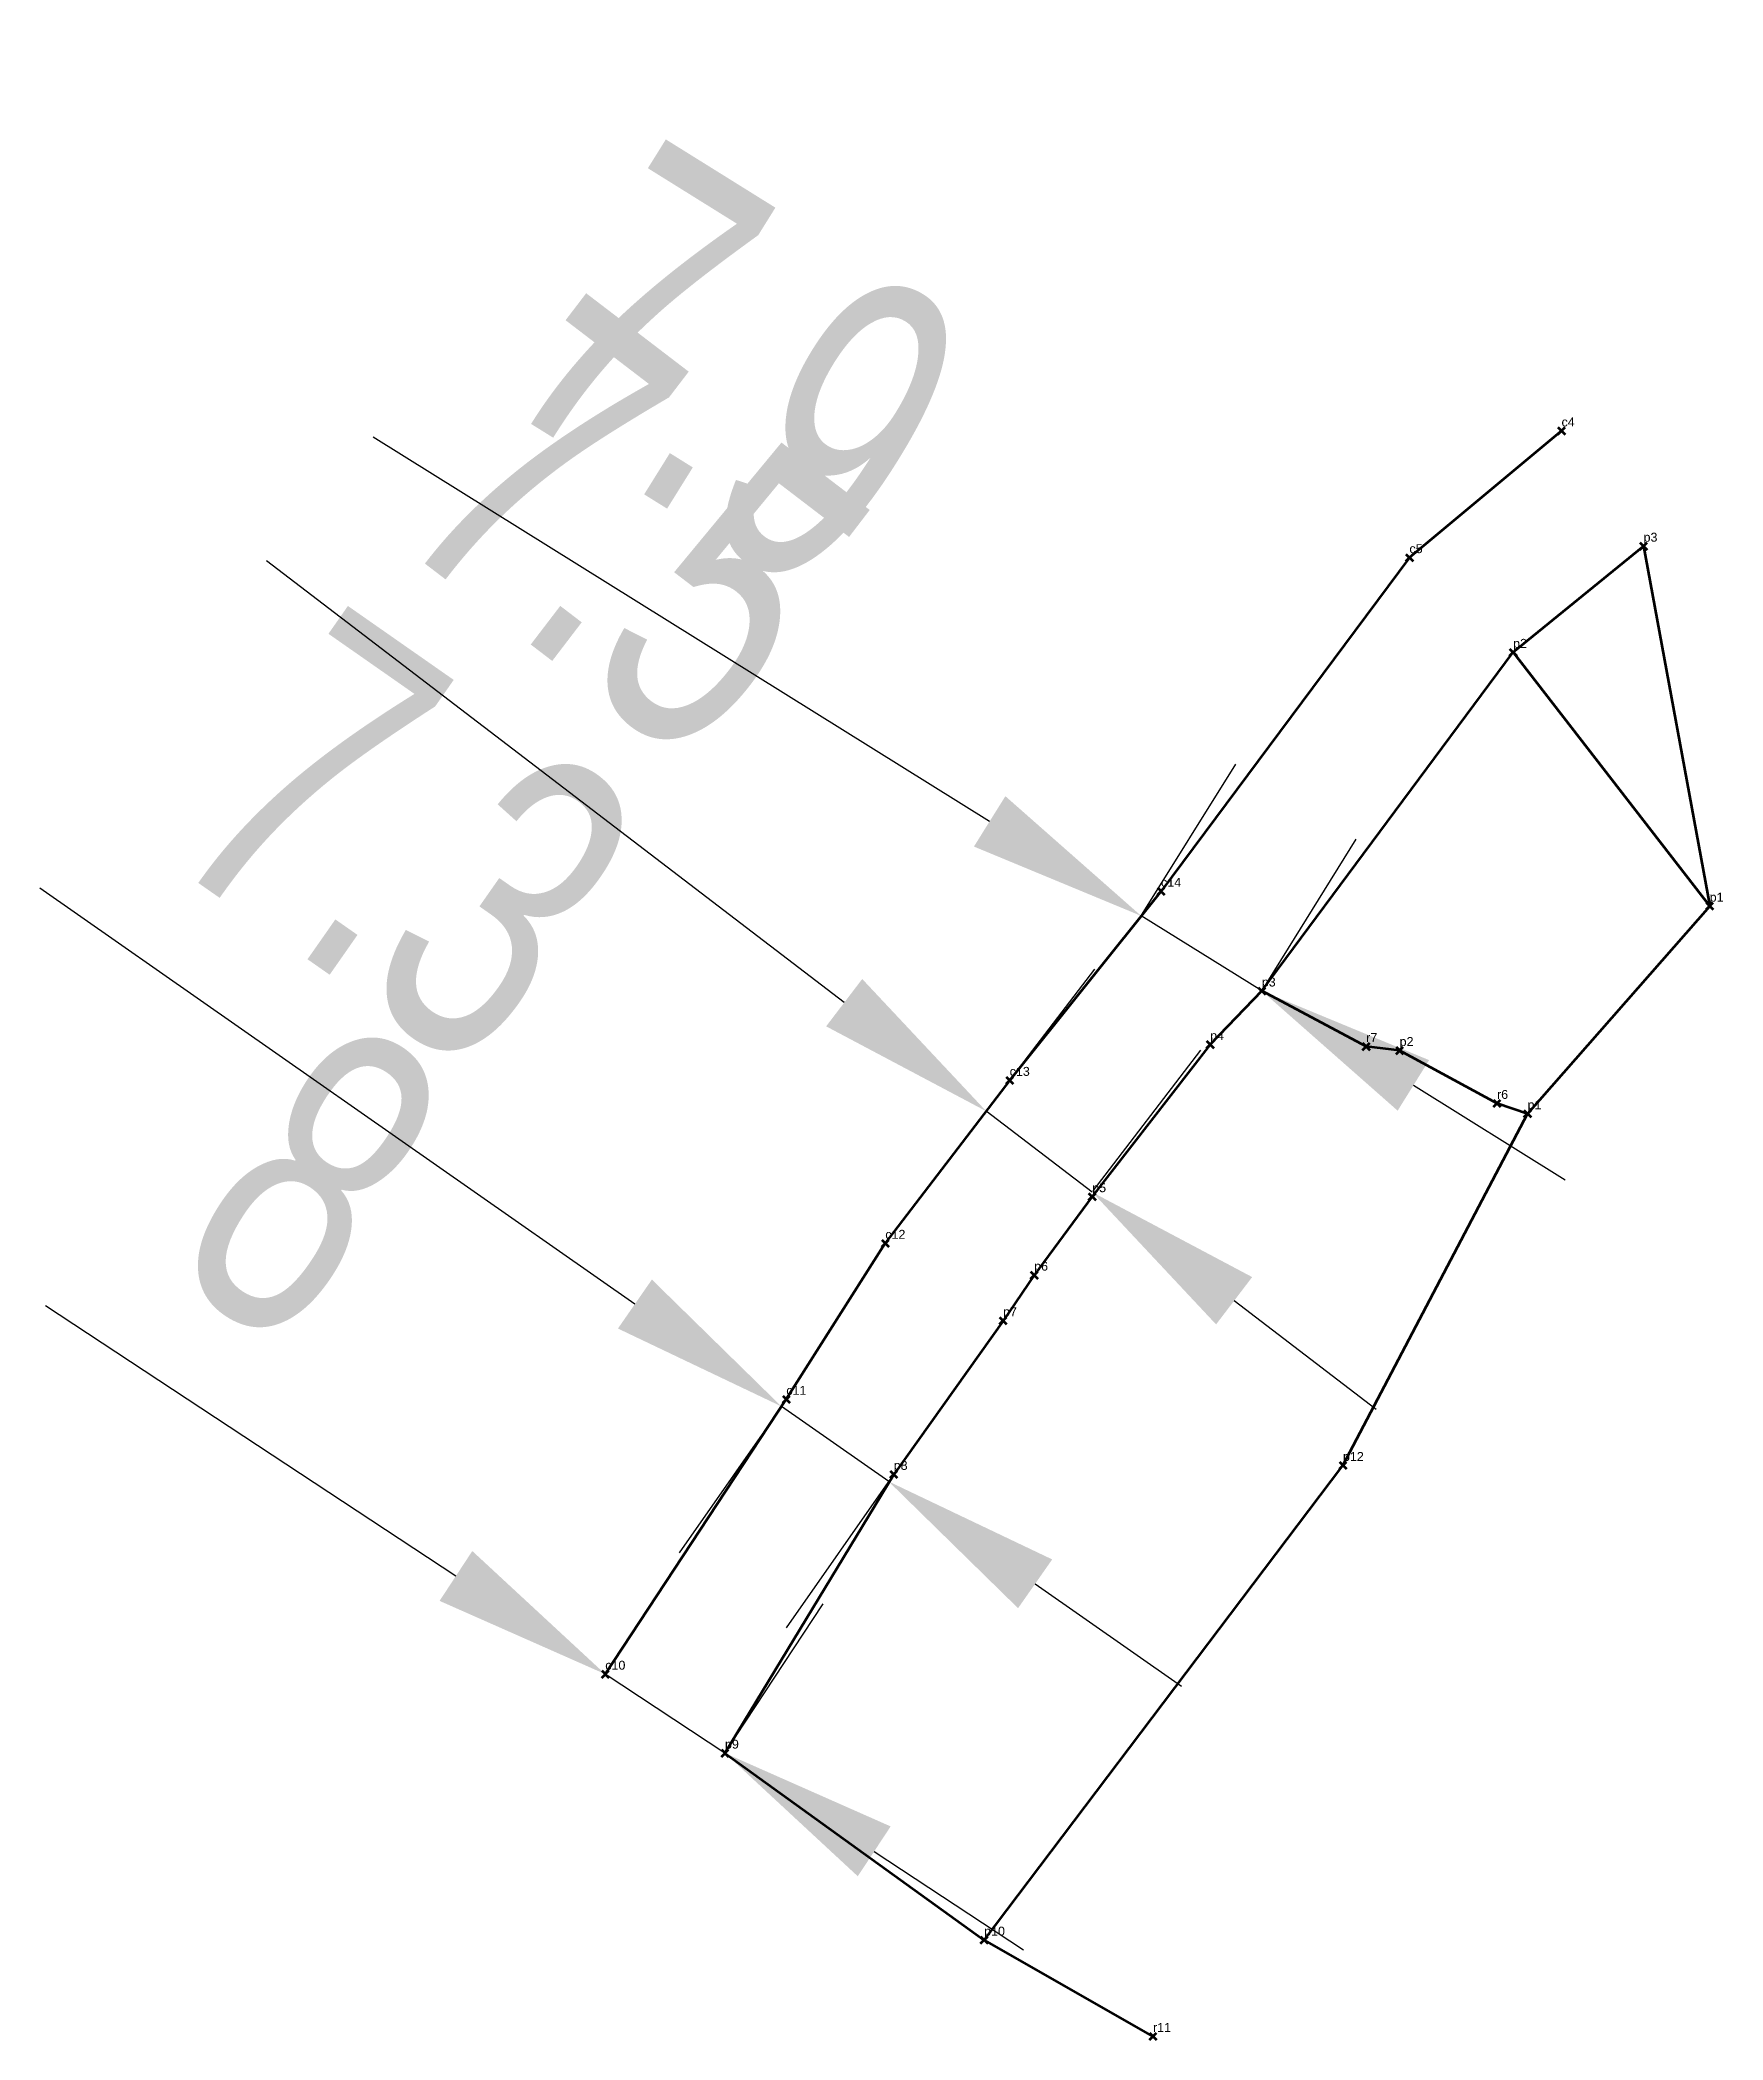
# Model space of a CAD drawing. Header units: millimetres. Extents: x 626098 to 626192, y 1343042 to 1343154.
import ezdxf

# ---------------------------------------------------------------- set-up
doc = ezdxf.new("R2010")
doc.units = ezdxf.units.MM
doc.header["$PDMODE"] = 3
doc.header["$PDSIZE"] = 0.2
doc.layers.get('0').update_dxf_attribs({"color": 1, "linetype": 'CONTINUOUS', "lineweight": 100})
doc.layers.get('Defpoints').update_dxf_attribs({"linetype": 'CONTINUOUS'})
doc.layers.add('Point', color=5, linetype='CONTINUOUS', lineweight=100)
doc.layers.add('Point_Name', color=1, linetype='CONTINUOUS', lineweight=100)
doc.styles.get("Standard").update_dxf_attribs({"font": 'arial.ttf', "width": 0.65})
doc.dimstyles.new('ISO-25', dxfattribs={"dimtxt": 2.5, "dimasz": 2.5, "dimexe": 1.25, "dimexo": 0.625, "dimtad": 1, "dimtxsty": 'Standard', "dimcen": 2.5, "dimadec": 0, "dimazin": 0, "dimtfac": 1, "dimtmove": 0, "dimatfit": 3, "dimfxl": 1, "dimarcsym": 0})

# ---------------------------------------------------------------- blocks, each defined once
blk = doc.blocks.new('*D1')
at = {"color": 6, "lineweight": -2, "transparency": 16777216}
for p, q in [((626150.78, 1343110.45), (626116.28, 1343131.94)), ((626159.32, 1343105.25), (626164.55, 1343113.65)), ((626166.06, 1343101.05), (626171.29, 1343109.45)), ((626166.01, 1343100.96), (626159.26, 1343105.16)), ((626174.49, 1343095.68), (626182.98, 1343090.39))]:
    blk.add_line(p, q, dxfattribs=at)
at = {"color": 6, "transparency": 16777216}
for points in [[(626151.66, 1343111.86), (626149.9, 1343109.04), (626159.26, 1343105.16)], [(626175.37, 1343097.09), (626173.61, 1343094.26), (626166.01, 1343100.96)]]:
    blk.add_solid(points, dxfattribs=at)
at = {"layer": 'Defpoints', "color": 0, "transparency": 16777216}
for p in [(626159.26, 1343105.16, 41.96), (626159.26, 1343105.16), (626166.01, 1343100.96, 42.83)]:
    blk.add_point(p, dxfattribs=at)
at = {"color": 3, "transparency": 16777216, "insert": (626136.65, 1343135.67), "char_height": 17.5, "attachment_point": 5, "rotation": 328.0783}
blk.add_mtext('7.9', dxfattribs=at)
blk = doc.blocks.new('*D2')
at = {"color": 6, "lineweight": -2, "transparency": 16777216}
for p, q in [((626142.64, 1343100.31), (626110.31, 1343125.03)), ((626150.65, 1343094.31), (626156.66, 1343102.18)), ((626156.58, 1343089.78), (626162.59, 1343097.65)), ((626156.52, 1343089.7), (626150.59, 1343094.23)), ((626164.46, 1343083.63), (626172.4, 1343077.55))]:
    blk.add_line(p, q, dxfattribs=at)
at = {"color": 6, "transparency": 16777216}
for points in [[(626143.65, 1343101.63), (626141.63, 1343098.98), (626150.59, 1343094.23)], [(626165.47, 1343084.95), (626163.45, 1343082.3), (626156.52, 1343089.7)]]:
    blk.add_solid(points, dxfattribs=at)
at = {"layer": 'Defpoints', "color": 0, "transparency": 16777216}
for p in [(626150.59, 1343094.23, 41.96), (626150.59, 1343094.23), (626156.52, 1343089.7)]:
    blk.add_point(p, dxfattribs=at)
at = {"color": 3, "transparency": 16777216, "insert": (626130.94, 1343126.74), "char_height": 17.5, "attachment_point": 5, "rotation": 322.6034}
blk.add_mtext('7.5', dxfattribs=at)
blk = doc.blocks.new('*D3')
at = {"color": 6, "lineweight": -2, "transparency": 16777216}
for p, q in [((626130.93, 1343083.44), (626097.64, 1343106.71)), ((626139.35, 1343078.03), (626133.4, 1343069.52)), ((626145.13, 1343073.51), (626139.13, 1343077.71)), ((626145.35, 1343073.83), (626139.4, 1343065.32)), ((626153.33, 1343067.78), (626161.52, 1343062.06))]:
    blk.add_line(p, q, dxfattribs=at)
at = {"color": 6, "transparency": 16777216}
for points in [[(626131.88, 1343084.81), (626129.98, 1343082.07), (626139.13, 1343077.71)], [(626154.28, 1343069.15), (626152.37, 1343066.42), (626145.13, 1343073.51)]]:
    blk.add_solid(points, dxfattribs=at)
at = {"layer": 'Defpoints', "color": 0, "transparency": 16777216}
for p in [(626139.13, 1343077.71), (626139.4, 1343078.11, 41.96), (626145.41, 1343073.91, 42.82)]:
    blk.add_point(p, dxfattribs=at)
at = {"color": 3, "transparency": 16777216, "insert": (626118.17, 1343109.37), "char_height": 17.5, "attachment_point": 5, "rotation": 325.0471}
blk.add_mtext('7.3', dxfattribs=at)
blk = doc.blocks.new('*D4')
at = {"color": 6, "lineweight": -2, "transparency": 16777216}
for p, q in [((626120.91, 1343068.22), (626097.95, 1343083.34)), ((626129.32, 1343062.81), (626134.77, 1343071.08)), ((626136.02, 1343058.4), (626141.47, 1343066.67)), ((626135.97, 1343058.31), (626129.27, 1343062.73)), ((626144.32, 1343052.81), (626152.67, 1343047.31))]:
    blk.add_line(p, q, dxfattribs=at)
at = {"color": 6, "transparency": 16777216}
for points in [[(626121.83, 1343069.62), (626120, 1343066.83), (626129.27, 1343062.73)], [(626145.24, 1343054.21), (626143.4, 1343051.42), (626135.97, 1343058.31)]]:
    blk.add_solid(points, dxfattribs=at)
at = {"layer": 'Defpoints', "color": 0, "transparency": 16777216}
for p in [(626129.27, 1343062.73, 41.96), (626129.27, 1343062.73), (626135.97, 1343058.31, 42.37)]:
    blk.add_point(p, dxfattribs=at)
at = {"color": 3, "transparency": 16777216, "insert": (626112.92, 1343090.17), "char_height": 17.5, "attachment_point": 5, "rotation": 326.6394}
blk.add_mtext('8', dxfattribs=at)

msp = doc.modelspace()

# ---------------------------------------------------------------- linework, layer by layer
at = {"color": 3, "elevation": 41.96}
msp.add_lwpolyline([(626182.78, 1343132.3), (626174.27, 1343125.21), (626160.37, 1343106.54), (626151.9, 1343095.96), (626144.94, 1343086.84), (626139.4, 1343078.11), (626129.27, 1343062.73)], dxfattribs=at)
at = {"color": 6, "elevation": 42.12}
msp.add_lwpolyline([(626180.07, 1343119.91), (626187.37, 1343125.85), (626191.07, 1343105.71), (626180.07, 1343119.91)], dxfattribs=at)
at = {"color": 4}
for points, elevation in [([(626166.01, 1343100.96), (626180.07, 1343119.91), (626191.07, 1343105.71), (626180.88, 1343094.09)], 42.83), ([(626150.47, 1343047.85), (626159.92, 1343042.46)], 42.52)]:
    msp.add_lwpolyline(points, dxfattribs=dict(at, elevation=elevation))
at = {"color": 2, "elevation": 42.83}
msp.add_lwpolyline([(626180.88, 1343094.09), (626179.17, 1343094.67), (626173.72, 1343097.63), (626171.85, 1343097.85), (626166.01, 1343100.96), (626163.12, 1343097.96), (626156.52, 1343089.45), (626153.27, 1343085.06), (626151.53, 1343082.51), (626145.41, 1343073.91), (626135.97, 1343058.31), (626150.47, 1343047.85), (626170.55, 1343074.41), (626180.88, 1343094.09)], dxfattribs=at)
at = {"layer": 'Point', "color": 2}
for p in [(626182.78, 1343132.3, 41.96), (626187.37, 1343125.85, 42.11), (626174.27, 1343125.21, 42.01), (626180.07, 1343119.91, 42.12), (626160.37, 1343106.54, 42.83), (626191.07, 1343105.71, 42.1), (626166.01, 1343100.96, 43.14), (626163.12, 1343097.96, 42.83), (626171.85, 1343097.85, 42.1), (626173.72, 1343097.63, 42.51), (626151.9, 1343095.96, 42.66), (626179.17, 1343094.67, 41.91), (626180.88, 1343094.09, 42.83), (626156.52, 1343089.45, 42.8), (626144.94, 1343086.84, 42.63), (626153.27, 1343085.06, 42.7), (626151.53, 1343082.51, 43.48), (626139.4, 1343078.11, 42.55), (626170.55, 1343074.41, 42.68), (626145.41, 1343073.91, 42.82), (626129.27, 1343062.73, 42.37), (626135.97, 1343058.31, 42.37), (626150.47, 1343047.85, 42.52), (626159.92, 1343042.46, 42.6)]:
    msp.add_point(p, dxfattribs=at)

# ---------------------------------------------------------------- texts
at = {"layer": 'Point_Name', "color": 2}
for s, p in [('c4', (626182.78, 1343132.55)), ('c5', (626174.27, 1343125.46)), ('p3', (626187.37, 1343126.1)), ('p2', (626180.07, 1343120.16)), ('c14', (626160.37, 1343106.79)), ('p1', (626191.07, 1343105.96)), ('p3', (626166.01, 1343101.21)), ('p4', (626163.12, 1343098.21)), ('r7', (626171.85, 1343098.1)), ('p2', (626173.72, 1343097.88)), ('c13', (626151.9, 1343096.21)), ('r6', (626179.17, 1343094.92)), ('p1', (626180.88, 1343094.34)), ('p5', (626156.52, 1343089.7)), ('c12', (626144.94, 1343087.09)), ('p6', (626153.27, 1343085.31)), ('p7', (626151.53, 1343082.76)), ('c11', (626139.4, 1343078.36)), ('p8', (626145.41, 1343074.16)), ('p12', (626170.55, 1343074.66)), ('c10', (626129.27, 1343062.98)), ('p9', (626135.97, 1343058.56)), ('p10', (626150.47, 1343048.1)), ('r11', (626159.92, 1343042.71))]:
    msp.add_text(s, height=0.5, dxfattribs=at).set_placement(p)

# ---------------------------------------------------------------- dimensions: what is measured, and where the dimension line sits
at = {"color": 4}
for p1, p2, distance, picture, middle in [((626166.0056, 1343100.9626, 42.83), (626159.264, 1343105.1624, 41.9632), 0, '*D1', (626136.6539, 1343135.6657)), ((626156.52, 1343089.7), (626150.59, 1343094.23, 41.96), 0, '*D2', (626130.94, 1343126.74)), ((626145.41, 1343073.91, 42.82), (626139.4, 1343078.11, 41.96), 0.49, '*D3', (626118.17, 1343109.37)), ((626135.97, 1343058.31, 42.37), (626129.27, 1343062.73, 41.96), 0, '*D4', (626112.92, 1343090.17))]:
    dim = msp.add_aligned_dim(p1=p1, p2=p2, distance=distance, dimstyle='ISO-25', override={"dimscale": 0.05, "dimtxt": 350, "dimasz": 200, "dimexe": 200, "dimexo": 2, "dimgap": 100, "dimdec": 1, "dimdsep": 46, "dimclrd": 6, "dimclre": 6, "dimclrt": 3, "dimtdec": 1}, dxfattribs=at)
    dim.commit()
    dim.dimension.update_dxf_attribs({"geometry": picture, "text_midpoint": middle})

doc.saveas('drawing.dxf')
